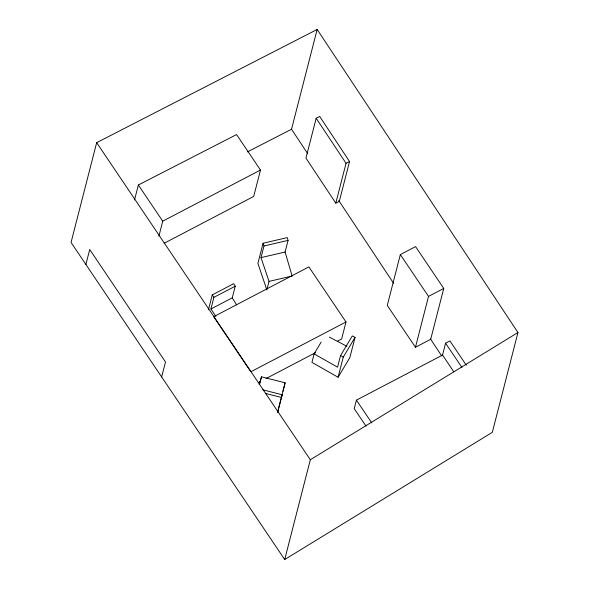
<?xml version="1.0" encoding="UTF-8"?>
<svg xmlns="http://www.w3.org/2000/svg" width="589" height="589" viewBox="0 0 589 589"><rect width="100%" height="100%" fill="white"/><g stroke="black" fill="none" stroke-linecap="round" stroke-linejoin="round"><path stroke-width="0.88" d="M259.189 384.595L261.501 376.813L285.113 382.798L277.618 412.344L282.146 394.763L262.834 389.844M282.146 394.763L281.461 397.465L265.587 393.437M96.67 142.663L71.048 242.462L284.701 559.55L492.33 432.319L517.952 332.52L317.154 29.45L96.67 142.663L310.322 459.751L284.701 559.55M85.884 264.483L89.727 249.53L165.494 361.985L161.651 376.938M134.52 199.943L138.356 184.998L236.572 134.564L260.478 170.037L253.704 196.417L164.11 243.301M158.905 236.137L162.741 221.184L260.478 170.037M208.44 309.77L212.268 294.883L233.678 283.677L235.254 286.202L232.257 297.85L236.623 304.874M215.905 316.367L210.928 308.975L213.917 297.327L235.254 286.202M307.782 153.781L291.533 129.249L317.154 29.45M263.077 243.242L257.901 263.386L266.846 289.898L269.026 281.402L261.001 257.607L263.99 245.959L263.077 243.242L287.255 237.61L288.073 240.386L285.083 252.033L292.144 276.013L269.026 281.402M316.183 118.242L305.949 158.095L335.804 203.153L339.308 201.357L349.535 161.504L319.68 116.445L316.183 118.242L346.037 163.3L335.804 203.153M259.756 383.616L261.501 376.813M282.934 391.302L285.113 382.798M314.121 353.879L311.934 362.382L338.093 377.247L349.881 357.516L355.049 337.372L352.318 335.929L340.552 355.557L337.556 367.205L314.121 353.879L321.16 342.091M250.332 371.026L213.726 316.691L308.879 266.891L346.001 321.977L341.627 339.006L337.563 341.134M338.093 377.247L343.262 357.103L355.049 337.372M466.289 365.209L449.922 340.921L445.579 343.196L442.53 355.071L356.419 400.137L354.232 408.648L365.997 426.105M400.343 254.581L387.282 305.433L415.466 347.26L430.692 339.293L443.753 288.441L415.569 246.614L400.343 254.581L428.527 296.407L415.466 347.26M310.322 459.751L517.952 332.52M250.84 371.777L346.001 321.977M258.674 382.423L260.301 381.569M265.992 378.587L315.601 352.627M428.527 296.407L443.753 288.441M210.928 308.975L232.257 297.85M247.432 151.888L291.533 129.249M346.037 163.3L349.535 161.504M263.99 245.959L288.073 240.386M261.001 257.607L285.083 252.033M329.376 337.107L346.928 346.325M340.552 355.557L343.262 357.103M445.579 343.196L461.938 367.484M442.53 355.071L453.78 371.769M356.419 400.137L371.762 422.902M138.356 184.998L162.741 221.184M212.268 294.883L213.917 297.327M338.763 200.54L393.621 283.331M430.471 338.947L441.625 355.785"/></g></svg>
